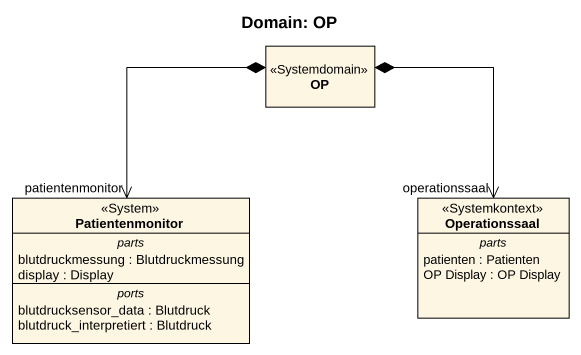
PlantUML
@startuml
title Domain: OP
hide circle
hide empty members
class OP <<Systemdomain>>
class Patientenmonitor <<System>> {
  -- parts --
  blutdruckmessung : Blutdruckmessung
  display : Display
  -- ports --
  blutdrucksensor_data : Blutdruck
  blutdruck_interpretiert : Blutdruck
}
class Operationssaal <<Systemkontext>> {
  -- parts --
  patienten : Patienten
  OP Display : OP Display
}
OP *--> "patientenmonitor" Patientenmonitor
OP *--> "operationssaal" Operationssaal
@enduml
